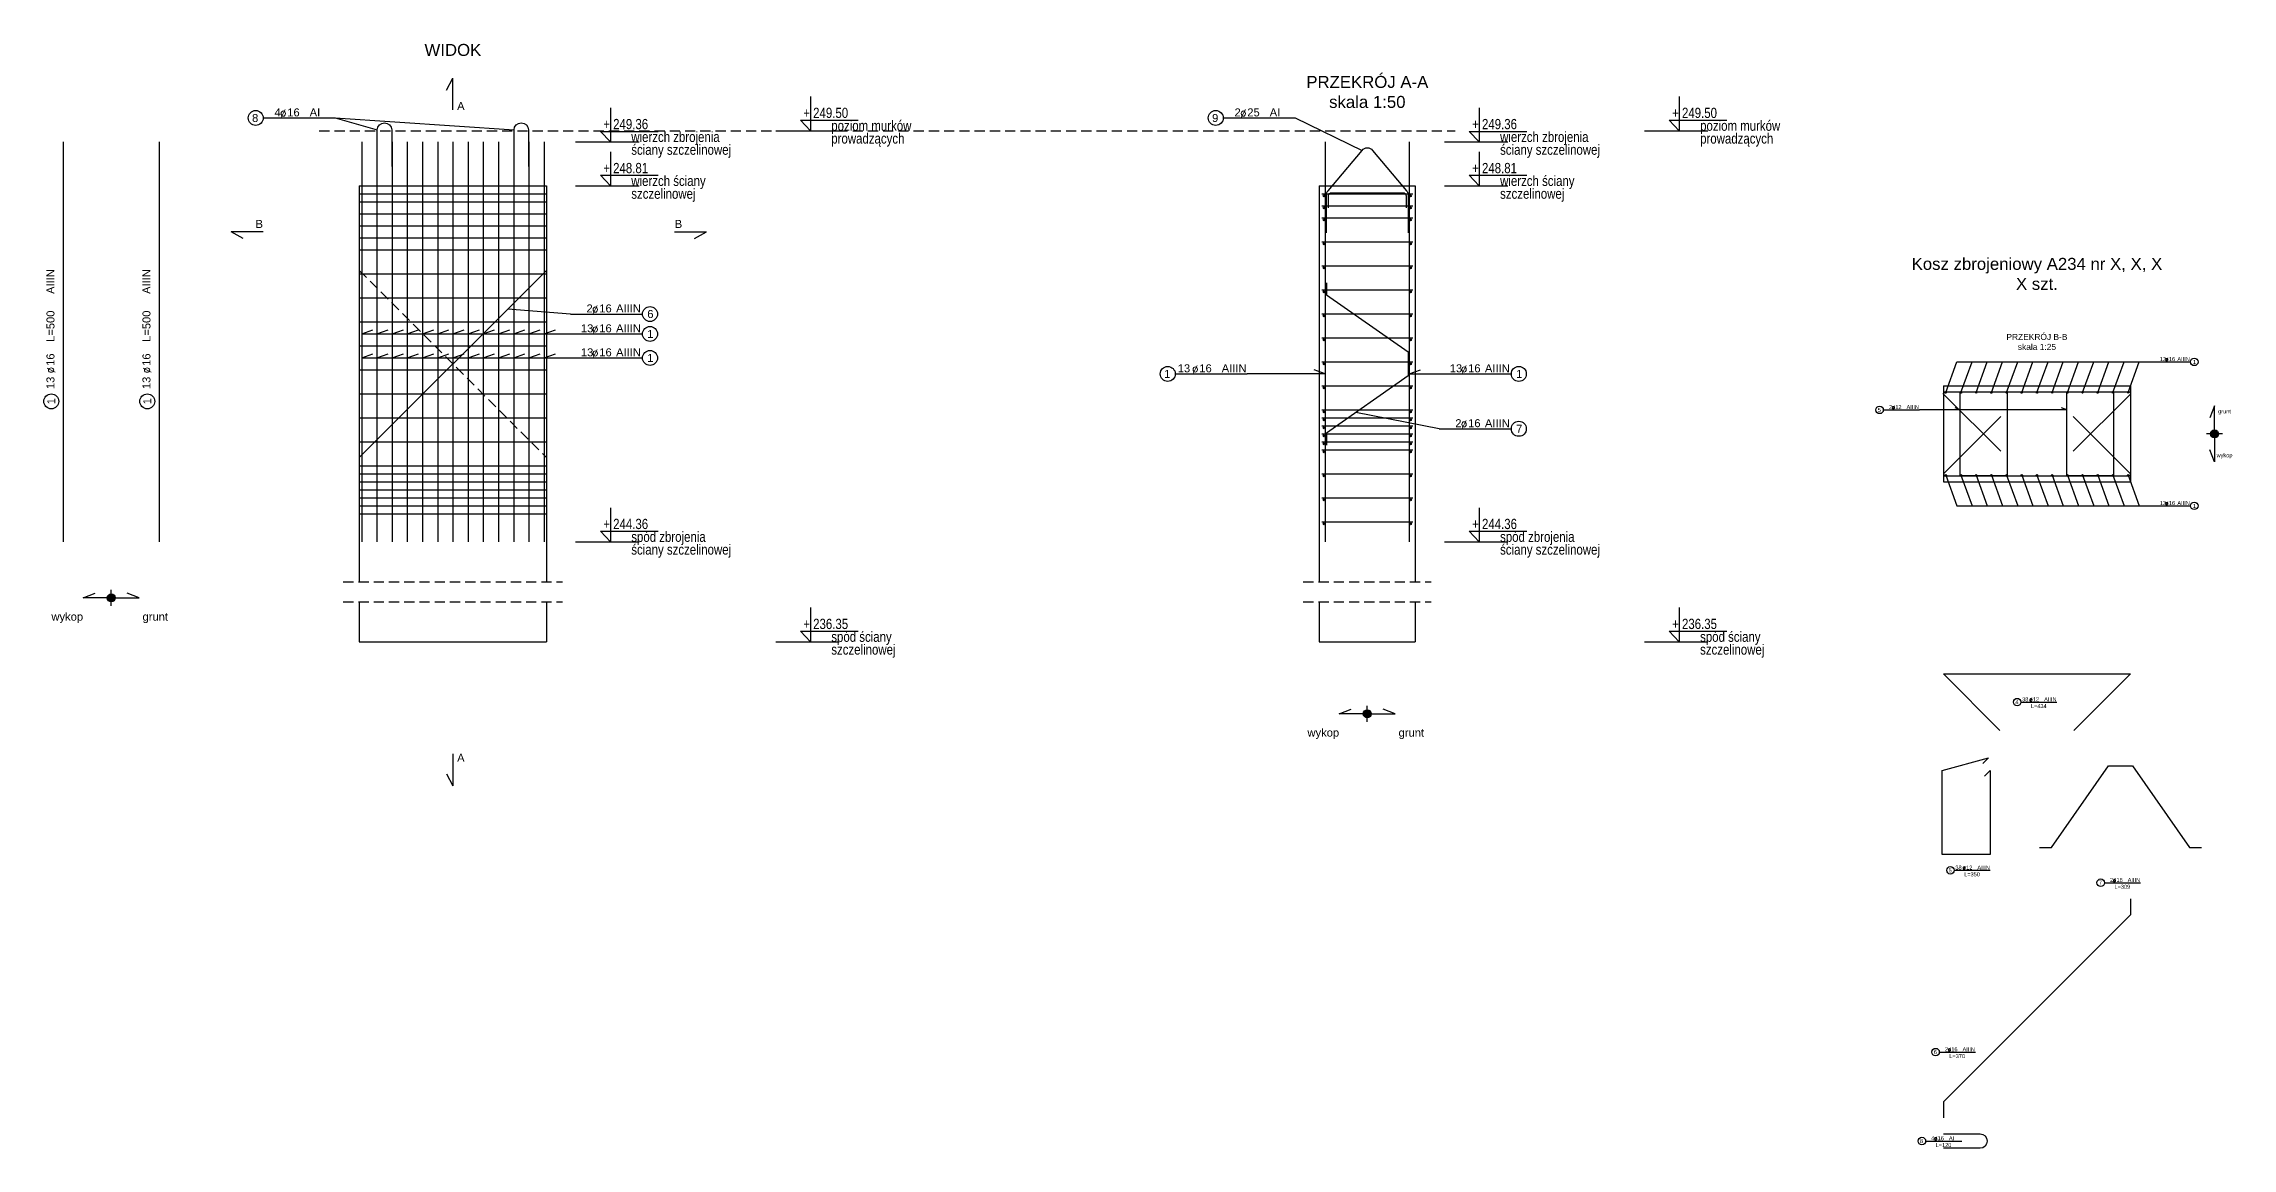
# Model space of a CAD drawing. Extents: x -5033 to 9347, y -16423 to -2430.
# Drawn here: x 2586 to 5321, y -5881 to -4500 of the extents above; entities that cross this region are included whole.
import ezdxf
from ezdxf.enums import TextEntityAlignment as Align

# ---------------------------------------------------------------- set-up
doc = ezdxf.new("R2010")
doc.units = 0
doc.header["$MEASUREMENT"] = 0
doc.linetypes.add('DASHED', pattern=[19.05, 12.7, -6.35])
for name, color, linetype in [('__SOL-KOTY_WYSOKOSCIOWE', 4, 'CONTINUOUS'), ('__SOL-OPISY', 4, 'CONTINUOUS'), ('__SOL-PRZERYWANA', 253, 'DASHED'), ('__SOL-WIDOK', 4, 'CONTINUOUS'), ('__SOL-ZBROJENIE', 3, 'CONTINUOUS')]:
    doc.layers.add(name, color=color, linetype=linetype)
doc.styles.add('ARIAL', font='arial.ttf', dxfattribs={"height": 2.5})
doc.styles.add('SIMPLEX', font='SIMPLEX.SHX', dxfattribs={"width": 0.8})
doc.styles.get("Standard").update_dxf_attribs({"font": 'arial.ttf'})

# ---------------------------------------------------------------- blocks, each defined once
blk = doc.blocks.new('OPIS_PRET_BEZ_LINII')
at = {"layer": '__SOL-OPISY'}
blk.add_circle((25.7, 0), 9.36, dxfattribs=at)
at = {"layer": '__SOL-OPISY', "style": 'SIMPLEX', "width": 0.9}
blk.add_text(' %%c ', height=10, dxfattribs=at).set_placement((64.7, -4.8), align=Align.CENTER)
at = {"layer": '__SOL-OPISY', "style": 'ARIAL', "width": 0.8}
blk.add_attdef('NUMER', text='', height=10, dxfattribs=at).set_placement((25.7, 0), align=Align.MIDDLE)
blk.add_attdef('ILOSC', text='', height=10, dxfattribs=at).set_placement((56.9, -5.1), align=Align.RIGHT)
for tag, p in [('SREDNICA', (71, -5.1)), ('DLUGOSC', (95.1, -5.2)), ('STAL', (144.7, -5.2))]:
    blk.add_attdef(tag, p, '', height=10, dxfattribs=at)
blk = doc.blocks.new('OPIS_PRAWY')
at = {"layer": '__SOL-OPISY'}
blk.add_line((0, 0), (90, 0), dxfattribs=at)
blk.add_circle((99.4, 0), 9.36, dxfattribs=at)
at = {"layer": '__SOL-OPISY', "style": 'SIMPLEX', "width": 0.9}
blk.add_text(' %%c ', height=10, dxfattribs=at).set_placement((20.9, 0.5))
at = {"layer": '__SOL-OPISY', "style": 'ARIAL', "width": 0.8}
blk.add_attdef('ILOSC', text='', height=10, dxfattribs=at).set_placement((27.1, 0.1), align=Align.RIGHT)
for tag, p in [('SREDNICA', (35.4, 0.1)), ('STAL', (58.4, 0.5))]:
    blk.add_attdef(tag, p, '', height=10, dxfattribs=at)
for tag, p in [('NUMER', (99.4, 0)), ('DLUGOSC', (52.8, -6.1))]:
    blk.add_attdef(tag, text='', height=10, dxfattribs=at).set_placement(p, align=Align.MIDDLE)
blk = doc.blocks.new('OPIS_LEWY')
at = {"layer": '__SOL-OPISY'}
blk.add_line((-90, 0), (0, 0), dxfattribs=at)
blk.add_circle((-99.4, 0), 9.36, dxfattribs=at)
at = {"layer": '__SOL-OPISY', "style": 'SIMPLEX', "width": 0.9}
blk.add_text(' %%c ', height=10, dxfattribs=at).set_placement((-75, 0.5))
at = {"layer": '__SOL-OPISY', "style": 'ARIAL', "width": 0.8}
for tag, p in [('NUMER', (-99.4, 0)), ('DLUGOSC', (-58.9, -6.6))]:
    blk.add_attdef(tag, text='', height=10, dxfattribs=at).set_placement(p, align=Align.MIDDLE)
blk.add_attdef('ILOSC', text='', height=10, dxfattribs=at).set_placement((-74, 0.1), align=Align.RIGHT)
for tag, p in [('SREDNICA', (-65.8, 0.1)), ('STAL', (-42.7, 0.3))]:
    blk.add_attdef(tag, p, '', height=10, dxfattribs=at)
blk = doc.blocks.new('KOTA')
at = {"layer": '__SOL-KOTY_WYSOKOSCIOWE'}
for p, q in [((0, 33.4), (0, 0)), ((-34, 0), (28, 0)), ((0, 0), (-9.9, 10.4)), ((-9.9, 10.4), (46.5, 10.4))]:
    blk.add_line(p, q, dxfattribs=at)
at = {"layer": '__SOL-KOTY_WYSOKOSCIOWE', "style": 'ARIAL', "width": 0.8}
blk.add_attdef('RZEDNA', (500.5, 15.9), '', height=10.4, dxfattribs=at)

msp = doc.modelspace()

# ---------------------------------------------------------------- hatches: boundary and pattern name
at = {"layer": '__SOL-OPISY'}
for points in [[(5304, -4988, 1), (5294, -4988, 1)], [(2675, -5193, 1), (2665, -5193, 1)], [(4245, -5338, 1), (4235, -5338, 1)]]:
    msp.add_hatch(color=256, dxfattribs=at).paths.add_polyline_path(points)
at = {"layer": '__SOL-ZBROJENIE'}
for points in [[(4187.2, -4690.5, 1), (4184.8, -4690.5, 1)], [(4187.2, -4705.5, 1), (4184.8, -4705.5, 1)], [(4295.2, -4690.5, 1), (4292.8, -4690.5, 1)], [(4295.2, -4705.5, 1), (4292.8, -4705.5, 1)], [(4187.2, -4720.5, 1), (4184.8, -4720.5, 1)], [(4295.2, -4720.5, 1), (4292.8, -4720.5, 1)], [(4187.2, -4750.5, 1), (4184.8, -4750.5, 1)], [(4295.2, -4750.5, 1), (4292.8, -4750.5, 1)], [(4187.2, -4780.5, 1), (4184.8, -4780.5, 1)], [(4295.2, -4780.5, 1), (4292.8, -4780.5, 1)], [(4187.2, -4810.5, 1), (4184.8, -4810.5, 1)], [(4295.2, -4810.5, 1), (4292.8, -4810.5, 1)], [(4187.2, -4840.5, 1), (4184.8, -4840.5, 1)], [(4295.2, -4840.5, 1), (4292.8, -4840.5, 1)], [(4187.2, -4870.5, 1), (4184.8, -4870.5, 1)], [(4295.2, -4870.5, 1), (4292.8, -4870.5, 1)], [(4187.2, -4900.5, 1), (4184.8, -4900.5, 1)], [(4295.2, -4900.5, 1), (4292.8, -4900.5, 1)], [(4187.2, -4930.5, 1), (4184.8, -4930.5, 1)], [(4295.2, -4930.5, 1), (4292.8, -4930.5, 1)], [(4963.8, -4936.3, 1), (4962.2, -4936.3, 1)], [(4982.8, -4936.3, 1), (4981.2, -4936.3, 1)], [(5001.8, -4936.3, 1), (5000.2, -4936.3, 1)], [(5020.8, -4936.3, 1), (5019.2, -4936.3, 1)], [(5039.8, -4936.3, 1), (5038.2, -4936.3, 1)], [(5058.8, -4936.3, 1), (5057.2, -4936.3, 1)], [(5077.8, -4936.3, 1), (5076.2, -4936.3, 1)], [(5096.8, -4936.3, 1), (5095.2, -4936.3, 1)], [(5115.8, -4936.3, 1), (5114.2, -4936.3, 1)], [(5134.8, -4936.3, 1), (5133.2, -4936.3, 1)], [(5153.8, -4936.3, 1), (5152.2, -4936.3, 1)], [(5172.8, -4936.3, 1), (5171.2, -4936.3, 1)], [(5191.8, -4936.3, 1), (5190.2, -4936.3, 1)], [(4187.2, -4960.5, 1), (4184.8, -4960.5, 1)], [(4187.2, -4970.5, 1), (4184.8, -4970.5, 1)], [(4295.2, -4960.5, 1), (4292.8, -4960.5, 1)], [(4295.2, -4970.5, 1), (4292.8, -4970.5, 1)], [(4187.2, -4980.5, 1), (4184.8, -4980.5, 1)], [(4187.2, -4990.5, 1), (4184.8, -4990.5, 1)], [(4187.2, -5000.5, 1), (4184.8, -5000.5, 1)], [(4295.2, -4980.5, 1), (4292.8, -4980.5, 1)], [(4295.2, -4990.5, 1), (4292.8, -4990.5, 1)], [(4295.2, -5000.5, 1), (4292.8, -5000.5, 1)], [(4187.2, -5010.5, 1), (4184.8, -5010.5, 1)], [(4295.2, -5010.5, 1), (4292.8, -5010.5, 1)], [(4187.2, -5040.5, 1), (4184.8, -5040.5, 1)], [(4295.2, -5040.5, 1), (4292.8, -5040.5, 1)], [(4963.8, -5039.7, 1), (4962.2, -5039.7, 1)], [(4982.8, -5039.7, 1), (4981.2, -5039.7, 1)], [(5001.8, -5039.7, 1), (5000.2, -5039.7, 1)], [(5020.8, -5039.7, 1), (5019.2, -5039.7, 1)], [(5039.8, -5039.7, 1), (5038.2, -5039.7, 1)], [(5058.8, -5039.7, 1), (5057.2, -5039.7, 1)], [(5077.8, -5039.7, 1), (5076.2, -5039.7, 1)], [(5096.8, -5039.7, 1), (5095.2, -5039.7, 1)], [(5115.8, -5039.7, 1), (5114.2, -5039.7, 1)], [(5134.8, -5039.7, 1), (5133.2, -5039.7, 1)], [(5153.8, -5039.7, 1), (5152.2, -5039.7, 1)], [(5172.8, -5039.7, 1), (5171.2, -5039.7, 1)], [(5191.8, -5039.7, 1), (5190.2, -5039.7, 1)], [(4187.2, -5070.5, 1), (4184.8, -5070.5, 1)], [(4295.2, -5070.5, 1), (4292.8, -5070.5, 1)], [(4187.2, -5100.5, 1), (4184.8, -5100.5, 1)], [(4295.2, -5100.5, 1), (4292.8, -5100.5, 1)]]:
    msp.add_hatch(color=256, dxfattribs=at).paths.add_polyline_path(points)

# ---------------------------------------------------------------- linework, layer by layer
at = {"layer": '__SOL-OPISY'}
for p, q in [((3089, -4558), (3097, -4543)), ((3097, -4583), (3097, -4543)), ((2950, -4593), (3002.5, -4608)), ((2950, -4593), (3173.5, -4608)), ((4150, -4593), (4233.5, -4633.47)), ((2860, -4735.5), (2820, -4735.5)), ((2835, -4743.5), (2820, -4735.5)), ((3374, -4735.5), (3414, -4735.5)), ((3399, -4743.5), (3414, -4735.5)), ((3244, -4838.1), (3165.5, -4832)), ((2983, -4863), (2997.1, -4857.87)), ((2983, -4863), (3244, -4863)), ((3002, -4863), (3016.1, -4857.87)), ((3021, -4863), (3035.1, -4857.87)), ((3040, -4863), (3054.1, -4857.87)), ((3059, -4863), (3073.1, -4857.87)), ((3078, -4863), (3092.1, -4857.87)), ((3097, -4863), (3111.1, -4857.87)), ((3116, -4863), (3130.1, -4857.87)), ((3135, -4863), (3149.1, -4857.87)), ((3154, -4863), (3168.1, -4857.87)), ((3173, -4863), (3187.1, -4857.87)), ((3192, -4863), (3206.1, -4857.87)), ((3211, -4863), (3225.1, -4857.87)), ((2983, -4893), (2997.1, -4887.87)), ((2983, -4893), (3244, -4893)), ((3002, -4893), (3016.1, -4887.87)), ((3021, -4893), (3035.1, -4887.87)), ((3040, -4893), (3054.1, -4887.87)), ((3059, -4893), (3073.1, -4887.87)), ((3078, -4893), (3092.1, -4887.87)), ((3097, -4893), (3111.1, -4887.87)), ((3116, -4893), (3130.1, -4887.87)), ((3135, -4893), (3149.1, -4887.87)), ((3154, -4893), (3168.1, -4887.87)), ((3173, -4893), (3187.1, -4887.87)), ((3192, -4893), (3206.1, -4887.87)), ((3211, -4893), (3225.1, -4887.87)), ((4187.5, -4913), (4090, -4913)), ((4187.5, -4913), (4173.4, -4907.87)), ((4292.5, -4913), (4306.6, -4907.87)), ((4292.5, -4913), (4330, -4913)), ((4963, -4936.3), (4976.94, -4898)), ((4976.94, -4898), (5224, -4898)), ((4982, -4936.3), (4995.94, -4898)), ((5001, -4936.3), (5014.94, -4898)), ((5020, -4936.3), (5033.94, -4898)), ((5039, -4936.3), (5052.94, -4898)), ((5058, -4936.3), (5071.94, -4898)), ((5077, -4936.3), (5090.94, -4898)), ((5096, -4936.3), (5109.94, -4898)), ((5115, -4936.3), (5128.94, -4898)), ((5134, -4936.3), (5147.94, -4898)), ((5153, -4936.3), (5166.94, -4898)), ((5172, -4936.3), (5185.94, -4898)), ((5191, -4936.3), (5204.94, -4898)), ((4330, -4981.64), (4225.52, -4961.35)), ((5114.2, -4958), (4930, -4958)), ((4981.2, -4958), (4974.62, -4955.61)), ((5114.2, -4958), (5107.62, -4955.61)), ((5299, -4953), (5293, -4968)), ((5299, -4988), (5299, -4953)), ((5309, -4988), (5289, -4988)), ((5299, -4988), (5299, -5023)), ((5299, -5023), (5293, -5008)), ((4963, -5039.7), (4976.94, -5078)), ((4982, -5039.7), (4995.94, -5078)), ((5001, -5039.7), (5014.94, -5078)), ((5020, -5039.7), (5033.94, -5078)), ((5039, -5039.7), (5052.94, -5078)), ((5058, -5039.7), (5071.94, -5078)), ((5077, -5039.7), (5090.94, -5078)), ((5096, -5039.7), (5109.94, -5078)), ((5115, -5039.7), (5128.94, -5078)), ((5134, -5039.7), (5147.94, -5078)), ((5153, -5039.7), (5166.94, -5078)), ((5172, -5039.7), (5185.94, -5078)), ((5191, -5039.7), (5204.94, -5078)), ((4976.94, -5078), (5224, -5078)), ((2635, -5193), (2650, -5187)), ((2670, -5193), (2635, -5193)), ((2670, -5203), (2670, -5183)), ((2670, -5193), (2705, -5193)), ((2705, -5193), (2690, -5187)), ((4205, -5338), (4220, -5332)), ((4240, -5348), (4240, -5328)), ((4275, -5338), (4260, -5332)), ((4240, -5338), (4205, -5338)), ((4240, -5338), (4275, -5338)), ((3097, -5388), (3097, -5428)), ((3089, -5413), (3097, -5428))]:
    msp.add_line(p, q, dxfattribs=at)
for centre in [(5299, -4988), (2670, -5193), (4240, -5338)]:
    msp.add_circle(centre, 5, dxfattribs=at)
at = {"layer": '__SOL-PRZERYWANA'}
for p, q in [((2930, -4609), (4350, -4609)), ((2960, -5173), (3234, -5173)), ((4160, -5173), (4320, -5173)), ((2960, -5198), (3234, -5198)), ((4160, -5198), (4320, -5198))]:
    msp.add_line(p, q, dxfattribs=at)
msp.add_lwpolyline([(2980, -4763.5), (2980, -4783.5), (3214, -5017.5), (3214, -5037.5)], dxfattribs=at)
at = {"layer": '__SOL-WIDOK'}
for p, q in [((2980, -4678), (2980, -5173)), ((2980, -4678), (3214, -4678)), ((3214, -4678), (3214, -5173)), ((4180, -4678), (4180, -5173)), ((4180, -4678), (4300, -4678)), ((4300, -4678), (4300, -5173)), ((4960, -4928), (4960, -5048)), ((4960, -4928), (5194, -4928)), ((5194, -4928), (5194, -5048)), ((4960, -5048), (5194, -5048)), ((2980, -5198), (2980, -5248)), ((3214, -5198), (3214, -5248)), ((4180, -5198), (4180, -5248)), ((4300, -5198), (4300, -5248)), ((2980, -5248), (3214, -5248)), ((4180, -5248), (4300, -5248))]:
    msp.add_line(p, q, dxfattribs=at)
at = {"layer": '__SOL-ZBROJENIE'}
for p, q in [((2610, -4623), (2610, -5123)), ((2730, -4623), (2730, -5123)), ((2983, -4623), (2983, -5123)), ((3002, -4623), (3002, -5123)), ((3021, -4623), (3021, -5123)), ((3040, -4623), (3040, -5123)), ((3059, -4623), (3059, -5123)), ((3078, -4623), (3078, -5123)), ((3097, -4623), (3097, -5123)), ((3116, -4623), (3116, -5123)), ((3135, -4623), (3135, -5123)), ((3154, -4623), (3154, -5123)), ((3173, -4623), (3173, -5123)), ((3192, -4623), (3192, -5123)), ((3211, -4623), (3211, -5123)), ((4187.5, -4623), (4187.5, -5123)), ((4292.5, -4623), (4292.5, -5123)), ((2980, -4688), (3214, -4688)), ((2980, -4698), (3214, -4698)), ((4183, -4688), (4297, -4688)), ((4183, -4703), (4297, -4703)), ((2980, -4713), (3214, -4713)), ((2980, -4728), (3214, -4728)), ((4183, -4718), (4297, -4718)), ((2980, -4743), (3214, -4743)), ((2980, -4758), (3214, -4758)), ((4183, -4748), (4297, -4748)), ((4183, -4778), (4297, -4778)), ((2980, -4788), (3214, -4788)), ((4183, -4808), (4297, -4808)), ((2980, -4818), (3214, -4818)), ((4183, -4838), (4297, -4838)), ((2980, -4848), (3214, -4848)), ((4183, -4868), (4297, -4868)), ((2980, -4878), (3214, -4878)), ((2980, -4908), (3214, -4908)), ((4183, -4898), (4297, -4898)), ((2980, -4938), (3214, -4938)), ((4183, -4928), (4297, -4928)), ((2980, -4968), (3214, -4968)), ((4183, -4958), (4297, -4958)), ((4183, -4968), (4297, -4968)), ((4183, -4978), (4297, -4978)), ((2980, -4998), (3214, -4998)), ((4183, -4988), (4297, -4988)), ((4183, -4998), (4297, -4998)), ((2980, -5028), (3214, -5028)), ((4183, -5008), (4297, -5008)), ((2980, -5038), (3214, -5038)), ((2980, -5048), (3214, -5048)), ((2980, -5058), (3214, -5058)), ((4183, -5038), (4297, -5038)), ((2980, -5068), (3214, -5068)), ((2980, -5078), (3214, -5078)), ((4183, -5068), (4297, -5068)), ((2980, -5088), (3214, -5088)), ((4183, -5098), (4297, -5098))]:
    msp.add_line(p, q, dxfattribs=at)
for points in [[(3002.5, -4653.86), (3002.5, -4608, -1), (3020.5, -4608), (3020.5, -4653.86)], [(3173.5, -4653.86), (3173.5, -4608, -1), (3191.5, -4608), (3191.5, -4653.86)], [(4189, -4736.5), (4189, -4688, -0.22), (4191, -4684.12), (4233.5, -4633.47, -0.5), (4246.5, -4633.47), (4289, -4684.12, -0.22), (4291, -4688), (4291, -4736.5)], [(4191.5, -4705.5), (4191.5, -4690.5, -0.48), (4195.5, -4686.5), (4284.5, -4686.5, -0.48), (4288.5, -4690.5), (4288.5, -4705.5)], [(5031.71, -5009.71), (4961, -4939, -0.7), (4961.5, -4935.5), (5192.5, -4935.5, -0.7), (5193, -4939), (5122.29, -5009.71)], [(5031.71, -5009.71), (4961, -4939, -0.7), (4961.5, -4935.5), (5192.5, -4935.5, -0.7), (5193, -4939), (5122.29, -5009.71)], [(5031.71, -4966.29), (4961, -5037, 0.7), (4961.5, -5040.5), (5192.5, -5040.5, 0.7), (5193, -5037), (5122.29, -4966.29)], [(5031.71, -4966.29), (4961, -5037, 0.7), (4961.5, -5040.5), (5192.5, -5040.5, 0.7), (5193, -5037), (5122.29, -4966.29)], [(4960, -5863.21), (5005.86, -5863.21, -1), (5005.86, -5881.21), (4960, -5881.21)]]:
    msp.add_lwpolyline(points, format="xyb", dxfattribs=at)
for points in [[(3214, -4763.5), (3214, -4783.5), (2980, -5017.5), (2980, -5037.5)], [(4189, -4799.08), (4189, -4814.08), (4291, -4885.5), (4291, -4915.5), (4189, -4986.92), (4189, -5001.92)], [(5030.71, -5358.71), (4960, -5288), (5194, -5288), (5123.29, -5358.71)], [(5011.53, -5415.78), (5018.6, -5408.71), (5018.6, -5513.71), (4958.4, -5513.71), (4958.4, -5408.71), (5016.55, -5393.13), (5009.48, -5400.2)], [(5080, -5505.21), (5095, -5505.21), (5166.42, -5403.21), (5196.42, -5403.21), (5267.84, -5505.21), (5282.84, -5505.21)], [(5194, -5569.21), (5194, -5589.21), (4960, -5823.21), (4960, -5843.21)]]:
    msp.add_lwpolyline(points, dxfattribs=at)
for points in [[(4981.7, -4935.5), (5039.3, -4935.5, -0.414214), (5039.8, -4936), (5039.8, -5040, -0.414214), (5039.3, -5040.5), (4981.7, -5040.5, -0.414214), (4981.2, -5040), (4981.2, -4936, -0.414214)], [(5114.7, -4935.5), (5172.3, -4935.5, -0.414214), (5172.8, -4936), (5172.8, -5040, -0.414214), (5172.3, -5040.5), (5114.7, -5040.5, -0.414214), (5114.2, -5040), (5114.2, -4936, -0.414214)]]:
    msp.add_lwpolyline(points, format="xyb", close=True, dxfattribs=at)
for centre, radius in [((4186, -4690.5), 1.2), ((4186, -4705.5), 1.2), ((4294, -4690.5), 1.2), ((4294, -4705.5), 1.2), ((4186, -4720.5), 1.2), ((4294, -4720.5), 1.2), ((4186, -4750.5), 1.2), ((4294, -4750.5), 1.2), ((4186, -4780.5), 1.2), ((4294, -4780.5), 1.2), ((4186, -4810.5), 1.2), ((4294, -4810.5), 1.2), ((4186, -4840.5), 1.2), ((4294, -4840.5), 1.2), ((4186, -4870.5), 1.2), ((4294, -4870.5), 1.2), ((4186, -4900.5), 1.2), ((4294, -4900.5), 1.2), ((4186, -4930.5), 1.2), ((4294, -4930.5), 1.2), ((4963, -4936.3), 0.8), ((4982, -4936.3), 0.8), ((5001, -4936.3), 0.8), ((5020, -4936.3), 0.8), ((5039, -4936.3), 0.8), ((5058, -4936.3), 0.8), ((5077, -4936.3), 0.8), ((5096, -4936.3), 0.8), ((5115, -4936.3), 0.8), ((5134, -4936.3), 0.8), ((5153, -4936.3), 0.8), ((5172, -4936.3), 0.8), ((5191, -4936.3), 0.8), ((4186, -4960.5), 1.2), ((4186, -4970.5), 1.2), ((4294, -4960.5), 1.2), ((4294, -4970.5), 1.2), ((4186, -4980.5), 1.2), ((4186, -4990.5), 1.2), ((4186, -5000.5), 1.2), ((4294, -4980.5), 1.2), ((4294, -4990.5), 1.2), ((4294, -5000.5), 1.2), ((4186, -5010.5), 1.2), ((4294, -5010.5), 1.2), ((4186, -5040.5), 1.2), ((4294, -5040.5), 1.2), ((4963, -5039.7), 0.8), ((4982, -5039.7), 0.8), ((5001, -5039.7), 0.8), ((5020, -5039.7), 0.8), ((5039, -5039.7), 0.8), ((5058, -5039.7), 0.8), ((5077, -5039.7), 0.8), ((5096, -5039.7), 0.8), ((5115, -5039.7), 0.8), ((5134, -5039.7), 0.8), ((5153, -5039.7), 0.8), ((5172, -5039.7), 0.8), ((5191, -5039.7), 0.8), ((4186, -5070.5), 1.2), ((4294, -5070.5), 1.2), ((4186, -5100.5), 1.2), ((4294, -5100.5), 1.2)]:
    msp.add_circle(centre, radius, dxfattribs=at)

# ---------------------------------------------------------------- block references
at = {"layer": '__SOL-KOTY_WYSOKOSCIOWE'}
ref = msp.add_blockref('KOTA', (3544, -4609), dxfattribs=dict(at, xscale=1.28, yscale=1.28, zscale=1.28))
ref.add_attrib('RZEDNA', '+ 249.50', (3535, -4593), dxfattribs={"height": 12.8, "style": 'ARIAL', "width": 0.8})
ref.add_attrib('OPIS1', 'poziom murków', (3570, -4609), dxfattribs={"height": 12.8, "style": 'ARIAL', "width": 0.8})
ref.add_attrib('OPIS2', 'prowadzących', (3570, -4625), dxfattribs={"height": 12.8, "style": 'ARIAL', "width": 0.8})
ref = msp.add_blockref('KOTA', (4630, -4609), dxfattribs=dict(at, xscale=1.28, yscale=1.28, zscale=1.28))
ref.add_attrib('RZEDNA', '+ 249.50', (4621, -4593), dxfattribs={"height": 12.8, "style": 'ARIAL', "width": 0.8})
ref.add_attrib('OPIS1', 'poziom murków', (4656, -4609), dxfattribs={"height": 12.8, "style": 'ARIAL', "width": 0.8})
ref.add_attrib('OPIS2', 'prowadzących', (4656, -4625), dxfattribs={"height": 12.8, "style": 'ARIAL', "width": 0.8})
ref = msp.add_blockref('KOTA', (3294, -4623), dxfattribs=dict(at, xscale=1.28, yscale=1.28, zscale=1.28))
ref.add_attrib('RZEDNA', '+ 249.36', (3285, -4607), dxfattribs={"height": 12.8, "style": 'ARIAL', "width": 0.8})
ref.add_attrib('OPIS1', 'wierzch zbrojenia', (3320, -4623), dxfattribs={"height": 12.8, "style": 'ARIAL', "width": 0.8})
ref.add_attrib('OPIS2', 'ściany szczelinowej', (3320, -4639), dxfattribs={"height": 12.8, "style": 'ARIAL', "width": 0.8})
ref = msp.add_blockref('KOTA', (4380, -4623), dxfattribs=dict(at, xscale=1.28, yscale=1.28, zscale=1.28))
ref.add_attrib('RZEDNA', '+ 249.36', (4371, -4607), dxfattribs={"height": 12.8, "style": 'ARIAL', "width": 0.8})
ref.add_attrib('OPIS1', 'wierzch zbrojenia', (4406, -4623), dxfattribs={"height": 12.8, "style": 'ARIAL', "width": 0.8})
ref.add_attrib('OPIS2', 'ściany szczelinowej', (4406, -4639), dxfattribs={"height": 12.8, "style": 'ARIAL', "width": 0.8})
ref = msp.add_blockref('KOTA', (3294, -4678), dxfattribs=dict(at, xscale=1.28, yscale=1.28, zscale=1.28))
ref.add_attrib('RZEDNA', '+ 248.81', (3285, -4662), dxfattribs={"height": 12.8, "style": 'ARIAL', "width": 0.8})
ref.add_attrib('OPIS1', 'wierzch ściany', (3320, -4678), dxfattribs={"height": 12.8, "style": 'ARIAL', "width": 0.8})
ref.add_attrib('OPIS2', 'szczelinowej', (3320, -4694), dxfattribs={"height": 12.8, "style": 'ARIAL', "width": 0.8})
ref = msp.add_blockref('KOTA', (4380, -4678), dxfattribs=dict(at, xscale=1.28, yscale=1.28, zscale=1.28))
ref.add_attrib('RZEDNA', '+ 248.81', (4371, -4662), dxfattribs={"height": 12.8, "style": 'ARIAL', "width": 0.8})
ref.add_attrib('OPIS1', 'wierzch ściany', (4406, -4678), dxfattribs={"height": 12.8, "style": 'ARIAL', "width": 0.8})
ref.add_attrib('OPIS2', 'szczelinowej', (4406, -4694), dxfattribs={"height": 12.8, "style": 'ARIAL', "width": 0.8})
ref = msp.add_blockref('KOTA', (3294, -5123), dxfattribs=dict(at, xscale=1.28, yscale=1.28, zscale=1.28))
ref.add_attrib('RZEDNA', '+ 244.36', (3285, -5107), dxfattribs={"height": 12.8, "style": 'ARIAL', "width": 0.8})
ref.add_attrib('OPIS1', 'spód zbrojenia', (3320, -5123), dxfattribs={"height": 12.8, "style": 'ARIAL', "width": 0.8})
ref.add_attrib('OPIS2', 'ściany szczelinowej', (3320, -5139), dxfattribs={"height": 12.8, "style": 'ARIAL', "width": 0.8})
ref = msp.add_blockref('KOTA', (4380, -5123), dxfattribs=dict(at, xscale=1.28, yscale=1.28, zscale=1.28))
ref.add_attrib('RZEDNA', '+ 244.36', (4371, -5107), dxfattribs={"height": 12.8, "style": 'ARIAL', "width": 0.8})
ref.add_attrib('OPIS1', 'spód zbrojenia', (4406, -5123), dxfattribs={"height": 12.8, "style": 'ARIAL', "width": 0.8})
ref.add_attrib('OPIS2', 'ściany szczelinowej', (4406, -5139), dxfattribs={"height": 12.8, "style": 'ARIAL', "width": 0.8})
ref = msp.add_blockref('KOTA', (3544, -5248), dxfattribs=dict(at, xscale=1.28, yscale=1.28, zscale=1.28))
ref.add_attrib('RZEDNA', '+ 236.35', (3535, -5232), dxfattribs={"height": 12.8, "style": 'ARIAL', "width": 0.8})
ref.add_attrib('OPIS1', 'spód ściany', (3570, -5248), dxfattribs={"height": 12.8, "style": 'ARIAL', "width": 0.8})
ref.add_attrib('OPIS2', 'szczelinowej', (3570, -5264), dxfattribs={"height": 12.8, "style": 'ARIAL', "width": 0.8})
ref = msp.add_blockref('KOTA', (4630, -5248), dxfattribs=dict(at, xscale=1.28, yscale=1.28, zscale=1.28))
ref.add_attrib('RZEDNA', '+ 236.35', (4621, -5232), dxfattribs={"height": 12.8, "style": 'ARIAL', "width": 0.8})
ref.add_attrib('OPIS1', 'spód ściany', (4656, -5248), dxfattribs={"height": 12.8, "style": 'ARIAL', "width": 0.8})
ref.add_attrib('OPIS2', 'szczelinowej', (4656, -5264), dxfattribs={"height": 12.8, "style": 'ARIAL', "width": 0.8})
at = {"layer": '__SOL-OPISY'}
ref = msp.add_blockref('OPIS_LEWY', (2950, -4593), dxfattribs=at)
ref.add_attrib('ILOSC', '4', (2874, -4591), dxfattribs={"height": 10, "style": 'ARIAL'})
ref.add_attrib('SREDNICA', '16', (2890, -4591), dxfattribs={"height": 10, "style": 'ARIAL'})
ref.add_attrib('STAL', 'AI', (2918, -4591), dxfattribs={"height": 10, "style": 'ARIAL'})
ref.add_attrib('NUMER', '8', (2846, -4598), dxfattribs={"height": 10, "style": 'ARIAL'})
ref = msp.add_blockref('OPIS_LEWY', (4150, -4593), dxfattribs=at)
ref.add_attrib('ILOSC', '2', (4074, -4591), dxfattribs={"height": 10, "style": 'ARIAL'})
ref.add_attrib('SREDNICA', '25', (4090, -4591), dxfattribs={"height": 10, "style": 'ARIAL'})
ref.add_attrib('STAL', 'AI', (4118, -4591), dxfattribs={"height": 10, "style": 'ARIAL'})
ref.add_attrib('NUMER', '9', (4046, -4598), dxfattribs={"height": 10, "style": 'ARIAL'})
ref = msp.add_blockref('OPIS_PRET_BEZ_LINII', (2595, -4973), dxfattribs=dict(at, rotation=90))
ref.add_attrib('NUMER', '1', (2600, -4951), dxfattribs={"height": 10, "rotation": 90, "style": 'ARIAL'})
ref.add_attrib('ILOSC', '13', (2599, -4932), dxfattribs={"height": 10, "rotation": 90, "style": 'ARIAL'})
ref.add_attrib('SREDNICA', '16', (2599, -4903), dxfattribs={"height": 10, "rotation": 90, "style": 'ARIAL'})
ref.add_attrib('DLUGOSC', 'L=500', (2599, -4873), dxfattribs={"height": 10, "rotation": 90, "style": 'ARIAL'})
ref.add_attrib('STAL', 'AIIIN', (2599, -4813), dxfattribs={"height": 10, "rotation": 90, "style": 'ARIAL'})
ref = msp.add_blockref('OPIS_PRET_BEZ_LINII', (2715, -4973), dxfattribs=dict(at, rotation=90))
ref.add_attrib('NUMER', '1', (2720, -4951), dxfattribs={"height": 10, "rotation": 90, "style": 'ARIAL'})
ref.add_attrib('ILOSC', '13', (2719, -4932), dxfattribs={"height": 10, "rotation": 90, "style": 'ARIAL'})
ref.add_attrib('SREDNICA', '16', (2719, -4903), dxfattribs={"height": 10, "rotation": 90, "style": 'ARIAL'})
ref.add_attrib('DLUGOSC', 'L=500', (2719, -4873), dxfattribs={"height": 10, "rotation": 90, "style": 'ARIAL'})
ref.add_attrib('STAL', 'AIIIN', (2719, -4813), dxfattribs={"height": 10, "rotation": 90, "style": 'ARIAL'})
ref = msp.add_blockref('OPIS_PRAWY', (3244, -4838.1), dxfattribs=at)
ref.add_attrib('ILOSC', '2', (3264, -4836.1), dxfattribs={"height": 10, "style": 'ARIAL'})
ref.add_attrib('SREDNICA', '16', (3280, -4836.1), dxfattribs={"height": 10, "style": 'ARIAL'})
ref.add_attrib('STAL', 'AIIIN', (3301, -4836.1), dxfattribs={"height": 10, "style": 'ARIAL'})
ref.add_attrib('NUMER', '6', (3340, -4843.1), dxfattribs={"height": 10, "style": 'ARIAL'})
ref = msp.add_blockref('OPIS_PRAWY', (3244, -4863), dxfattribs=at)
ref.add_attrib('ILOSC', '13', (3257, -4861), dxfattribs={"height": 10, "style": 'ARIAL'})
ref.add_attrib('SREDNICA', '16', (3280, -4861), dxfattribs={"height": 10, "style": 'ARIAL'})
ref.add_attrib('STAL', 'AIIIN', (3301, -4861), dxfattribs={"height": 10, "style": 'ARIAL'})
ref.add_attrib('NUMER', '1', (3340, -4868), dxfattribs={"height": 10, "style": 'ARIAL'})
ref = msp.add_blockref('OPIS_PRAWY', (3244, -4893), dxfattribs=at)
ref.add_attrib('ILOSC', '13', (3257, -4891), dxfattribs={"height": 10, "style": 'ARIAL'})
ref.add_attrib('SREDNICA', '16', (3280, -4891), dxfattribs={"height": 10, "style": 'ARIAL'})
ref.add_attrib('STAL', 'AIIIN', (3301, -4891), dxfattribs={"height": 10, "style": 'ARIAL'})
ref.add_attrib('NUMER', '1', (3340, -4898), dxfattribs={"height": 10, "style": 'ARIAL'})
ref = msp.add_blockref('OPIS_PRAWY', (5224, -4898), dxfattribs=dict(at, xscale=0.5, yscale=0.5, zscale=0.5))
ref.add_attrib('ILOSC', '13', (5230.5, -4897), dxfattribs={"height": 5, "style": 'ARIAL'})
ref.add_attrib('SREDNICA', '16', (5242, -4897), dxfattribs={"height": 5, "style": 'ARIAL'})
ref.add_attrib('STAL', 'AIIIN', (5252.5, -4897), dxfattribs={"height": 5, "style": 'ARIAL'})
ref.add_attrib('NUMER', '1', (5272, -4900.5), dxfattribs={"height": 5, "style": 'ARIAL'})
ref = msp.add_blockref('OPIS_LEWY', (4090, -4913), dxfattribs=at)
ref.add_attrib('ILOSC', '13', (4003, -4911), dxfattribs={"height": 10, "style": 'ARIAL'})
ref.add_attrib('SREDNICA', '16', (4030, -4911), dxfattribs={"height": 10, "style": 'ARIAL'})
ref.add_attrib('STAL', 'AIIIN', (4058, -4911), dxfattribs={"height": 10, "style": 'ARIAL'})
ref.add_attrib('NUMER', '1', (3986, -4918), dxfattribs={"height": 10, "style": 'ARIAL'})
ref = msp.add_blockref('OPIS_PRAWY', (4330, -4913), dxfattribs=at)
ref.add_attrib('ILOSC', '13', (4343, -4911), dxfattribs={"height": 10, "style": 'ARIAL'})
ref.add_attrib('SREDNICA', '16', (4366, -4911), dxfattribs={"height": 10, "style": 'ARIAL'})
ref.add_attrib('STAL', 'AIIIN', (4387, -4911), dxfattribs={"height": 10, "style": 'ARIAL'})
ref.add_attrib('NUMER', '1', (4426, -4918), dxfattribs={"height": 10, "style": 'ARIAL'})
ref = msp.add_blockref('OPIS_PRAWY', (4330, -4981.64), dxfattribs=at)
ref.add_attrib('ILOSC', '2', (4350, -4979.64), dxfattribs={"height": 10, "style": 'ARIAL'})
ref.add_attrib('SREDNICA', '16', (4366, -4979.64), dxfattribs={"height": 10, "style": 'ARIAL'})
ref.add_attrib('STAL', 'AIIIN', (4387, -4979.64), dxfattribs={"height": 10, "style": 'ARIAL'})
ref.add_attrib('NUMER', '7', (4426, -4986.64), dxfattribs={"height": 10, "style": 'ARIAL'})
ref = msp.add_blockref('OPIS_LEWY', (4930, -4958), dxfattribs=dict(at, xscale=0.5, yscale=0.5, zscale=0.5))
ref.add_attrib('ILOSC', '2', (4892, -4957), dxfattribs={"height": 5, "style": 'ARIAL'})
ref.add_attrib('SREDNICA', '12', (4900, -4957), dxfattribs={"height": 5, "style": 'ARIAL'})
ref.add_attrib('STAL', 'AIIIN', (4914, -4957), dxfattribs={"height": 5, "style": 'ARIAL'})
ref.add_attrib('NUMER', '5', (4878, -4960.5), dxfattribs={"height": 5, "style": 'ARIAL'})
ref = msp.add_blockref('OPIS_PRAWY', (5224, -5078), dxfattribs=dict(at, xscale=0.5, yscale=0.5, zscale=0.5))
ref.add_attrib('ILOSC', '13', (5230.5, -5077), dxfattribs={"height": 5, "style": 'ARIAL'})
ref.add_attrib('SREDNICA', '16', (5242, -5077), dxfattribs={"height": 5, "style": 'ARIAL'})
ref.add_attrib('STAL', 'AIIIN', (5252.5, -5077), dxfattribs={"height": 5, "style": 'ARIAL'})
ref.add_attrib('NUMER', '1', (5272, -5080.5), dxfattribs={"height": 5, "style": 'ARIAL'})
ref = msp.add_blockref('OPIS_LEWY', (5102, -5323.36), dxfattribs=dict(at, xscale=0.5, yscale=0.5, zscale=0.5))
ref.add_attrib('ILOSC', '38', (5058.5, -5322.36), dxfattribs={"height": 5, "style": 'ARIAL'})
ref.add_attrib('SREDNICA', '12', (5072, -5322.36), dxfattribs={"height": 5, "style": 'ARIAL'})
ref.add_attrib('DLUGOSC', 'L=434', (5069.5, -5330.86), dxfattribs={"height": 5, "style": 'ARIAL'})
ref.add_attrib('STAL', 'AIIIN', (5086, -5322.36), dxfattribs={"height": 5, "style": 'ARIAL'})
ref.add_attrib('NUMER', '4', (5050, -5325.86), dxfattribs={"height": 5, "style": 'ARIAL'})
ref = msp.add_blockref('OPIS_LEWY', (5018.6, -5533.71), dxfattribs=dict(at, xscale=0.5, yscale=0.5, zscale=0.5))
ref.add_attrib('ILOSC', '38', (4975.1, -5532.71), dxfattribs={"height": 5, "style": 'ARIAL'})
ref.add_attrib('SREDNICA', '12', (4988.6, -5532.71), dxfattribs={"height": 5, "style": 'ARIAL'})
ref.add_attrib('DLUGOSC', 'L=350', (4986.1, -5541.21), dxfattribs={"height": 5, "style": 'ARIAL'})
ref.add_attrib('STAL', 'AIIIN', (5002.6, -5532.71), dxfattribs={"height": 5, "style": 'ARIAL'})
ref.add_attrib('NUMER', '5', (4966.6, -5536.21), dxfattribs={"height": 5, "style": 'ARIAL'})
ref = msp.add_blockref('OPIS_LEWY', (5206.42, -5549.21), dxfattribs=dict(at, xscale=0.5, yscale=0.5, zscale=0.5))
ref.add_attrib('ILOSC', '2', (5168.42, -5548.21), dxfattribs={"height": 5, "style": 'ARIAL'})
ref.add_attrib('SREDNICA', '16', (5176.42, -5548.21), dxfattribs={"height": 5, "style": 'ARIAL'})
ref.add_attrib('DLUGOSC', 'L=309', (5173.92, -5556.71), dxfattribs={"height": 5, "style": 'ARIAL'})
ref.add_attrib('STAL', 'AIIIN', (5190.42, -5548.21), dxfattribs={"height": 5, "style": 'ARIAL'})
ref.add_attrib('NUMER', '7', (5154.42, -5551.71), dxfattribs={"height": 5, "style": 'ARIAL'})
ref = msp.add_blockref('OPIS_LEWY', (5000, -5761.01), dxfattribs=dict(at, xscale=0.5, yscale=0.5, zscale=0.5))
ref.add_attrib('ILOSC', '2', (4962, -5760.01), dxfattribs={"height": 5, "style": 'ARIAL'})
ref.add_attrib('SREDNICA', '16', (4970, -5760.01), dxfattribs={"height": 5, "style": 'ARIAL'})
ref.add_attrib('DLUGOSC', 'L=370', (4967.5, -5768.51), dxfattribs={"height": 5, "style": 'ARIAL'})
ref.add_attrib('STAL', 'AIIIN', (4984, -5760.01), dxfattribs={"height": 5, "style": 'ARIAL'})
ref.add_attrib('NUMER', '6', (4948, -5763.51), dxfattribs={"height": 5, "style": 'ARIAL'})
ref = msp.add_blockref('OPIS_LEWY', (4982.93, -5872.21), dxfattribs=dict(at, xscale=0.5, yscale=0.5, zscale=0.5))
ref.add_attrib('ILOSC', '4', (4944.93, -5871.21), dxfattribs={"height": 5, "style": 'ARIAL'})
ref.add_attrib('SREDNICA', '16', (4952.93, -5871.21), dxfattribs={"height": 5, "style": 'ARIAL'})
ref.add_attrib('DLUGOSC', 'L=120', (4950.43, -5879.71), dxfattribs={"height": 5, "style": 'ARIAL'})
ref.add_attrib('STAL', 'AI', (4966.93, -5871.21), dxfattribs={"height": 5, "style": 'ARIAL'})
ref.add_attrib('NUMER', '8', (4930.93, -5874.71), dxfattribs={"height": 5, "style": 'ARIAL'})

# ---------------------------------------------------------------- texts
at = {"layer": '__SOL-OPISY', "width": 2500, "attachment_point": 5}
for s, insert, char_height in [('\\P\\PWIDOK\\P', (3097, -4483), 15), ('\\P\\P\\PPRZEKRÓJ A-A\\Pskala 1:50\\P', (4240, -4523), 15), ('A\\P', (3107, -4578), 10), ('B\\P', (2855, -4725.5), 10), ('B\\P', (3379, -4725.5), 10), ('Kosz zbrojeniowy A234 nr X, X, X\\PX szt.\\P', (5077, -4788), 15), ('PRZEKRÓJ B-B\\Pskala 1:25\\P', (5077, -4873), 7.5), ('grunt\\P', (5311.5, -4960.5), 5), ('wykop\\P', (5311.5, -5015.5), 5), ('wykop\\P', (2615, -5218), 10), ('grunt\\P', (2725, -5218), 10), ('wykop\\P', (4185, -5363), 10), ('grunt\\P', (4295, -5363), 10), ('A\\P', (3107, -5393), 10)]:
    msp.add_mtext(s, dxfattribs=dict(at, insert=insert, char_height=char_height))

doc.saveas('drawing.dxf')
